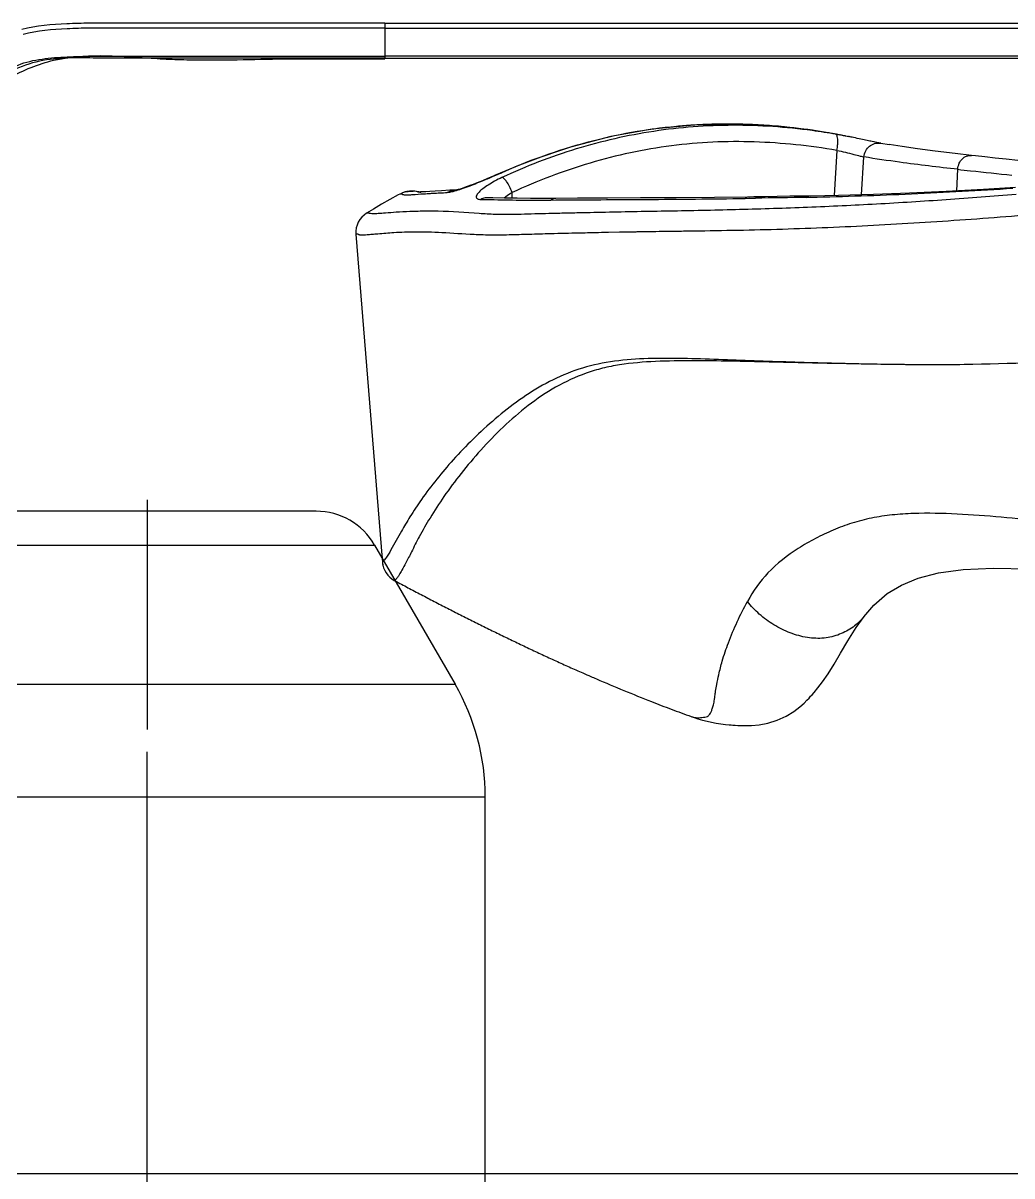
# Model space of a CAD drawing. Header units: millimetres. Extents: x -73584 to -37571, y -61249 to -50748.
# Drawn here: x -53664.8 to -53620.9, y -56912.4 to -56861.3 of the extents above; entities that cross this region are included whole.
import ezdxf

# ---------------------------------------------------------------- set-up
doc = ezdxf.new("R2010")
doc.units = ezdxf.units.MM
doc.header["$LTSCALE"] = 200
doc.linetypes.add('DOT_CENTER', pattern=[14, 12, -1, 0, -1])
for name, color, linetype in [('1', 7, 'Continuous'), ('DIM', 3, 'Continuous'), ('LAY0001_1', 7, 'Continuous')]:
    doc.layers.add(name, color=color, linetype=linetype)

# ---------------------------------------------------------------- blocks, each defined once
blk = doc.blocks.new('12586')
at = {"color": 7, "linetype": 'Continuous'}
for p, q in [((-40236.1, -54898.155), (-40236.1, -54899.712)), ((-40236.1, -54898.155), (-40202.614, -54898.155)), ((-40236.1, -54898.376), (-40202.614, -54898.375)), ((-40237.356, -54899.625), (-40236.1, -54899.625)), ((-40237.356, -54899.626), (-40236.1, -54899.626)), ((-40202.614, -54899.625), (-40236.1, -54899.625)), ((-40236.1, -54899.712), (-40202.614, -54899.708))]:
    blk.add_line(p, q, dxfattribs=at)
for points, knots in [([(-40236.1, -54898.156), (-40237.443, -54898.156), (-40240.13, -54898.157), (-40243.49, -54898.155), (-40246.176, -54898.16), (-40247.855, -54898.151), (-40249.2, -54898.159), (-40250.542, -54898.185), (-40251.554, -54898.28), (-40252.204, -54898.443)], [0, 0, 0, 0, 0.250029, 0.500048, 0.625089, 0.749955, 0.812497, 0.875288, 1, 1, 1, 1]), ([(-40236.1, -54898.376), (-40237.443, -54898.376), (-40240.13, -54898.377), (-40243.489, -54898.374), (-40246.176, -54898.379), (-40247.854, -54898.37), (-40249.195, -54898.378), (-40250.518, -54898.406), (-40251.514, -54898.498), (-40252.149, -54898.658)], [0, 0, 0, 0, 0.250891, 0.501775, 0.627241, 0.752539, 0.815114, 0.877624, 1, 1, 1, 1]), ([(-40236.1, -54899.712), (-40236.951, -54899.711), (-40238.654, -54899.706), (-40241.209, -54899.704), (-40243.764, -54899.707), (-40246.321, -54899.7), (-40248.866, -54899.726), (-40251.029, -54899.656), (-40252.663, -54900.222), (-40253.745, -54900.937), (-40254.592, -54901.908), (-40255.093, -54902.598), (-40255.356, -54902.935)], [0, 0, 0, 0, 0.124879, 0.249769, 0.37466, 0.49955, 0.624428, 0.749305, 0.812272, 0.874888, 0.93725, 1, 1, 1, 1]), ([(-40254.666, -54901.949), (-40254.421, -54901.658), (-40253.947, -54901.088), (-40253.12, -54900.345), (-40252.119, -54899.875), (-40251.025, -54899.694), (-40249.904, -54899.633), (-40248.767, -54899.626), (-40247.627, -54899.623), (-40246.105, -54899.627), (-40244.203, -54899.625), (-40241.921, -54899.625), (-40239.638, -54899.626), (-40238.116, -54899.626), (-40237.356, -54899.626)], [0, 0, 0, 0, 0.062968, 0.12315, 0.182735, 0.243492, 0.305968, 0.368988, 0.432009, 0.495142, 0.621361, 0.747569, 0.873787, 1, 1, 1, 1]), ([(-40252.743, -54900.584), (-40252.135, -54900.239), (-40250.823, -54899.695), (-40248.705, -54899.547), (-40246.956, -54899.682), (-40245.545, -54899.767), (-40244.14, -54899.799), (-40242.392, -54899.778), (-40240.296, -54899.733), (-40238.199, -54899.735), (-40236.8, -54899.741), (-40236.1, -54899.741)], [0, 0, 0, 0, 0.124871, 0.248647, 0.374984, 0.438198, 0.500961, 0.625697, 0.750209, 0.875052, 1, 1, 1, 1])]:
    blk.add_open_spline(points, degree=3, knots=knots, dxfattribs=at)
at = {"layer": 'LAY0001_1', "color": 7, "linetype": 'Continuous'}
for p, q in [((-40217.142, -54902.913), (-40217.14, -54902.913)), ((-40215.844, -54903.135), (-40216.093, -54903.09)), ((-40215.899, -54903.123), (-40215.927, -54903.118)), ((-40215.861, -54903.131), (-40215.909, -54903.121)), ((-40215.758, -54903.151), (-40215.848, -54903.134)), ((-40216.048, -54903.802), (-40216.173, -54905.805)), ((-40214.105, -54903.489), (-40213.727, -54903.55)), ((-40210.807, -54903.942), (-40211.688, -54903.833)), ((-40210.079, -54904.028), (-40210.807, -54903.942)), ((-40214.956, -54905.771), (-40214.852, -54904.095)), ((-40209.904, -54904.048), (-40210.08, -54904.027)), ((-40231.229, -54904.921), (-40231.407, -54904.998)), ((-40231.055, -54904.845), (-40231.234, -54904.924)), ((-40230.98, -54904.811), (-40231.059, -54904.847)), ((-40230.98, -54904.811), (-40231.055, -54904.845)), ((-40230.98, -54904.811), (-40230.946, -54904.809)), ((-40230.946, -54904.809), (-40230.975, -54904.821)), ((-40210.73, -54905.598), (-40210.692, -54904.645)), ((-40235.431, -54905.742), (-40235.506, -54905.783)), ((-40235.431, -54905.742), (-40235.43, -54905.742)), ((-40235.313, -54905.688), (-40235.429, -54905.741)), ((-40235.426, -54905.74), (-40235.425, -54905.739)), ((-40235.197, -54905.651), (-40235.316, -54905.689)), ((-40235.196, -54905.651), (-40235.23, -54905.662)), ((-40235.127, -54905.637), (-40235.196, -54905.651)), ((-40235.119, -54905.635), (-40235.121, -54905.636)), ((-40235.109, -54905.633), (-40235.119, -54905.635)), ((-40235.094, -54905.631), (-40235.109, -54905.633)), ((-40235.078, -54905.629), (-40235.095, -54905.631)), ((-40235.061, -54905.626), (-40235.079, -54905.629)), ((-40235.044, -54905.624), (-40235.061, -54905.626)), ((-40235.028, -54905.623), (-40235.045, -54905.624)), ((-40235.012, -54905.621), (-40235.029, -54905.623)), ((-40234.996, -54905.62), (-40235.013, -54905.621)), ((-40234.982, -54905.619), (-40234.997, -54905.62)), ((-40234.97, -54905.618), (-40234.983, -54905.619)), ((-40234.96, -54905.618), (-40234.971, -54905.618)), ((-40234.786, -54905.615), (-40234.969, -54905.617)), ((-40234.964, -54905.618), (-40234.961, -54905.618)), ((-40234.963, -54905.618), (-40234.95, -54905.617)), ((-40234.948, -54905.617), (-40234.961, -54905.618)), ((-40234.948, -54905.617), (-40234.953, -54905.618)), ((-40234.769, -54905.617), (-40234.777, -54905.617)), ((-40234.582, -54905.653), (-40234.769, -54905.617)), ((-40234.767, -54905.759), (-40234.494, -54905.739)), ((-40234.764, -54905.758), (-40234.492, -54905.739)), ((-40234.496, -54905.687), (-40234.582, -54905.653)), ((-40232.94, -54905.566), (-40232.95, -54905.567)), ((-40232.901, -54905.557), (-40232.94, -54905.566)), ((-40232.918, -54905.566), (-40232.92, -54905.566)), ((-40232.842, -54905.542), (-40232.902, -54905.557)), ((-40231.588, -54905.905), (-40231.59, -54905.905)), ((-40231.584, -54905.905), (-40231.588, -54905.905)), ((-40230.448, -54905.925), (-40230.457, -54905.676)), ((-40230.448, -54905.925), (-40230.457, -54905.676)), ((-40228.746, -54906.008), (-40228.522, -54906.006)), ((-40220.114, -54905.936), (-40219.664, -54905.926)), ((-40220.112, -54905.934), (-40219.931, -54905.931)), ((-40219.931, -54905.931), (-40219.663, -54905.926)), ((-40217.377, -54905.888), (-40217.201, -54905.883)), ((-40217.377, -54905.888), (-40217.202, -54905.883)), ((-40237.39, -54907.526), (-40236.22, -54921.946)), ((-40228.587, -54907.503), (-40228.645, -54907.504)), ((-40228.587, -54907.505), (-40228.644, -54907.507)), ((-40225.695, -54907.439), (-40226.183, -54907.449)), ((-40224.735, -54907.423), (-40224.806, -54907.424)), ((-40224.734, -54907.423), (-40224.806, -54907.424)), ((-40224.399, -54907.417), (-40224.735, -54907.423)), ((-40224.237, -54907.415), (-40224.399, -54907.417)), ((-40224.234, -54907.416), (-40224.397, -54907.418)), ((-40236.237, -54921.731), (-40236.208, -54922.089)), ((-40236.226, -54921.862), (-40236.213, -54922.034)), ((-40236.208, -54922.089), (-40236.208, -54922.09)), ((-40236.208, -54922.089), (-40236.208, -54922.089)), ((-40236.208, -54922.089), (-40236.208, -54922.09)), ((-40236.208, -54922.09), (-40236.208, -54922.09)), ((-40214.845, -54924.49), (-40214.858, -54924.507)), ((-40222.514, -54928.932), (-40222.386, -54928.976))]:
    blk.add_line(p, q, dxfattribs=at)
for points in [[(-40217.142, -54902.913), (-40218.647, -54902.736), (-40220.517, -54902.639), (-40222.385, -54902.68), (-40224.241, -54902.865), (-40226.074, -54903.192), (-40227.874, -54903.657), (-40229.632, -54904.255), (-40230.98, -54904.811)], [(-40215.726, -54903.157), (-40215.798, -54903.143), (-40215.862, -54903.131)], [(-40214.715, -54903.362), (-40214.78, -54903.348), (-40214.848, -54903.334), (-40214.918, -54903.319), (-40214.992, -54903.303), (-40215.069, -54903.287), (-40215.147, -54903.271), (-40215.229, -54903.254), (-40215.313, -54903.238), (-40215.398, -54903.22), (-40215.486, -54903.203), (-40215.575, -54903.186), (-40215.666, -54903.168), (-40215.758, -54903.151)], [(-40215.54, -54903.192), (-40215.54, -54903.192), (-40215.539, -54903.191), (-40215.54, -54903.19), (-40215.539, -54903.19), (-40215.54, -54903.189), (-40215.539, -54903.188), (-40215.539, -54903.188), (-40215.539, -54903.187), (-40215.539, -54903.186), (-40215.539, -54903.186), (-40215.539, -54903.185), (-40215.539, -54903.185), (-40215.539, -54903.184)], [(-40214.391, -54903.431), (-40214.486, -54903.411), (-40214.538, -54903.4), (-40214.594, -54903.388), (-40214.715, -54903.362)], [(-40214.105, -54903.489), (-40214.107, -54903.489), (-40214.116, -54903.487), (-40214.127, -54903.485), (-40214.143, -54903.482), (-40214.163, -54903.479), (-40214.186, -54903.474), (-40214.212, -54903.469), (-40214.241, -54903.463), (-40214.274, -54903.456), (-40214.31, -54903.448), (-40214.349, -54903.44), (-40214.391, -54903.431)], [(-40211.688, -54903.833), (-40212.477, -54903.729), (-40213.16, -54903.634), (-40213.727, -54903.55)], [(-40207.728, -54904.285), (-40208.023, -54904.253), (-40208.548, -54904.197), (-40209.035, -54904.145), (-40209.487, -54904.095), (-40209.904, -54904.048)], [(-40231.4, -54904.995), (-40231.576, -54905.07), (-40231.739, -54905.138), (-40231.896, -54905.202), (-40232.047, -54905.262), (-40232.191, -54905.318), (-40232.327, -54905.37), (-40232.455, -54905.416), (-40232.571, -54905.457), (-40232.676, -54905.492), (-40232.767, -54905.52), (-40232.844, -54905.542)], [(-40231.567, -54905.066), (-40231.73, -54905.134), (-40231.886, -54905.198), (-40232.037, -54905.258), (-40232.181, -54905.315), (-40232.319, -54905.367), (-40232.447, -54905.414), (-40232.565, -54905.455), (-40232.672, -54905.49), (-40232.764, -54905.52), (-40232.842, -54905.542)], [(-40208.128, -54905.447), (-40209.548, -54905.535), (-40211.207, -54905.623), (-40212.832, -54905.696), (-40214.422, -54905.755), (-40215.976, -54905.801), (-40217.204, -54905.829)], [(-40235.506, -54905.783), (-40235.878, -54905.988), (-40236.246, -54906.196), (-40236.609, -54906.409), (-40236.912, -54906.591)], [(-40235.116, -54905.635), (-40235.087, -54905.63), (-40235.069, -54905.628), (-40235.104, -54905.633), (-40235.197, -54905.651)], [(-40234.587, -54905.653), (-40234.598, -54905.649), (-40234.786, -54905.615)], [(-40232.95, -54905.567), (-40233.226, -54905.576), (-40233.584, -54905.592), (-40233.874, -54905.609), (-40234.107, -54905.625), (-40234.287, -54905.637), (-40234.424, -54905.646), (-40234.525, -54905.651), (-40234.594, -54905.653), (-40234.637, -54905.653), (-40234.652, -54905.653)], [(-40228.516, -54905.933), (-40228.994, -54905.937), (-40229.638, -54905.935), (-40230.24, -54905.929), (-40230.8, -54905.919), (-40231.313, -54905.909), (-40231.584, -54905.905)], [(-40219.934, -54905.874), (-40221.484, -54905.89), (-40223.187, -54905.903), (-40224.769, -54905.912), (-40226.227, -54905.918), (-40227.556, -54905.924), (-40228.517, -54905.933)], [(-40217.203, -54905.829), (-40217.549, -54905.834), (-40218.135, -54905.843), (-40218.695, -54905.852), (-40219.23, -54905.861), (-40219.74, -54905.87), (-40219.936, -54905.874)], [(-40236.208, -54922.089), (-40236.206, -54922.114), (-40236.203, -54922.14), (-40236.199, -54922.164), (-40236.195, -54922.186), (-40236.192, -54922.206), (-40236.188, -54922.223), (-40236.185, -54922.236), (-40236.183, -54922.245), (-40236.183, -54922.247)], [(-40214.858, -54924.507), (-40214.413, -54923.989), (-40213.825, -54923.478), (-40213.191, -54923.099), (-40212.449, -54922.796), (-40211.541, -54922.552), (-40210.448, -54922.404), (-40209.121, -54922.351), (-40207.531, -54922.38), (-40205.693, -54922.475), (-40203.559, -54922.625), (-40201.084, -54922.824)], [(-40214.413, -54923.989), (-40213.825, -54923.478), (-40213.191, -54923.099), (-40212.449, -54922.796), (-40211.54, -54922.552), (-40210.446, -54922.404), (-40209.12, -54922.351), (-40207.53, -54922.38), (-40205.692, -54922.475), (-40203.558, -54922.625), (-40201.083, -54922.824)], [(-40222.005, -54929.089), (-40221.807, -54929.139), (-40221.611, -54929.182), (-40221.399, -54929.223), (-40221.192, -54929.255), (-40220.997, -54929.28), (-40220.834, -54929.296), (-40220.734, -54929.304), (-40220.664, -54929.309), (-40220.619, -54929.313), (-40220.56, -54929.318), (-40220.442, -54929.326), (-40220.282, -54929.333), (-40220.091, -54929.335), (-40219.842, -54929.327), (-40219.503, -54929.293), (-40219.117, -54929.22), (-40218.703, -54929.093), (-40218.307, -54928.914), (-40217.966, -54928.707), (-40217.691, -54928.497), (-40217.507, -54928.333), (-40217.378, -54928.205), (-40217.287, -54928.109), (-40217.215, -54928.031), (-40217.153, -54927.961), (-40217.062, -54927.859), (-40216.894, -54927.659), (-40216.683, -54927.388), (-40216.437, -54927.035), (-40216.17, -54926.612), (-40215.885, -54926.121), (-40215.564, -54925.565), (-40215.201, -54924.985), (-40214.845, -54924.49)], [(-40222.384, -54928.976), (-40222.215, -54929.03), (-40222.005, -54929.089)]]:
    blk.add_lwpolyline(points, dxfattribs=at)
for centre, radius, start, end in [((-40220.907, -54926.854), 24.217, 93.6408, 95.3493), ((-40220.895, -54927.045), 24.409, 91.9716, 93.6408), ((-40220.888, -54927.275), 24.638, 89.4118, 91.9701), ((-40220.893, -54927.746), 25.109, 87.5, 89.4101), ((-40220.922, -54928.396), 25.76, 85.2674, 87.4985), ((-40221.001, -54929.307), 26.675, 81.6769, 85.2595), ((-40220.812, -54929.966), 27.287, 80.04, 82.2751), ((-40219.772, -54922.865), 20.118, 78.9275, 79.2249), ((-40221.549, -54934), 31.388, 79.309, 79.5286), ((-40215.778, -54904.167), 1.011, 84.9259, 88.092), ((-40223.139, -54934.196), 31.929, 75.9366, 76.2287), ((-40219.038, -54903.306), 3.031, 350.5772, 353.1244), ((-40234.955, -54906.622), 1, 84.1594, 111.0021), ((-40232.886, -54906.493), 0.928, 106.5076, 118.8096), ((-40201.684, -55962.408), 1056.635, 90.851111, 90.974951), ((-40236.393, -54907.446), 1, 121.2312, 184.6252), ((-40235.211, -54922.01), 1, 184.6676, 241.9076)]:
    blk.add_arc(centre, radius, start, end, dxfattribs=at)
for points, knots in [([(-40223.165, -54902.742), (-40224.504, -54902.868), (-40227.168, -54903.347), (-40229.715, -54904.26), (-40230.946, -54904.809)], [0, 0, 0, 0, 0.499519, 1, 1, 1, 1]), ([(-40217.144, -54902.926), (-40218.308, -54902.769), (-40220.66, -54902.606), (-40224.186, -54902.872), (-40227.638, -54903.661), (-40229.841, -54904.512), (-40230.91, -54905.007)], [0, 0, 0, 0, 0.249774, 0.499467, 0.749463, 1, 1, 1, 1]), ([(-40216.245, -54903.058), (-40216.312, -54903.046), (-40216.61, -54902.994), (-40216.908, -54902.947), (-40217.14, -54902.913)], [0, 0, 0, 0, 0.22473, 1, 1, 1, 1]), ([(-40216.048, -54903.802), (-40217.259, -54903.6), (-40219.71, -54903.336), (-40223.408, -54903.496), (-40227.029, -54904.281), (-40229.338, -54905.16), (-40230.457, -54905.676)], [0, 0, 0, 0, 0.249773, 0.499465, 0.749442, 1, 1, 1, 1]), ([(-40216.011, -54903.102), (-40216.029, -54903.098), (-40216.107, -54903.083), (-40216.185, -54903.069), (-40216.245, -54903.058)], [0, 0, 0, 0, 0.233731, 1, 1, 1, 1]), ([(-40216.064, -54903.109), (-40216.066, -54903.106), (-40216.074, -54903.098), (-40216.084, -54903.091), (-40216.093, -54903.09)], [0, 0, 0, 0, 0.28679, 1, 1, 1, 1]), ([(-40216.029, -54903.669), (-40216.021, -54903.606), (-40216.011, -54903.487), (-40216.01, -54903.323), (-40216.024, -54903.198), (-40216.047, -54903.129), (-40216.064, -54903.109)], [0, 0, 0, 0, 0.333291, 0.632332, 0.859427, 1, 1, 1, 1]), ([(-40215.688, -54903.16), (-40215.676, -54903.161), (-40215.625, -54903.166), (-40215.575, -54903.176), (-40215.539, -54903.184)], [0, 0, 0, 0, 0.255724, 1, 1, 1, 1]), ([(-40214.851, -54904.095), (-40214.845, -54904), (-40214.793, -54903.819), (-40214.618, -54903.61), (-40214.379, -54903.485), (-40214.196, -54903.474), (-40214.105, -54903.489)], [0, 0, 0, 0, 0.265616, 0.506825, 0.741777, 1, 1, 1, 1]), ([(-40216.048, -54903.802), (-40215.798, -54903.856), (-40215.453, -54903.94), (-40215.055, -54904.043), (-40214.906, -54904.083), (-40214.852, -54904.095)], [0, 0, 0, 0, 0.623221, 0.864771, 1, 1, 1, 1]), ([(-40210.692, -54904.645), (-40211.552, -54904.549), (-40212.941, -54904.382), (-40214.325, -54904.182), (-40214.851, -54904.095)], [0, 0, 0, 0, 0.618746, 1, 1, 1, 1]), ([(-40210.692, -54904.645), (-40210.684, -54904.553), (-40210.64, -54904.382), (-40210.5, -54904.176), (-40210.308, -54904.042), (-40210.155, -54904.019), (-40210.08, -54904.028)], [0, 0, 0, 0, 0.287259, 0.538075, 0.764663, 1, 1, 1, 1]), ([(-40230.91, -54905.007), (-40231.019, -54905.06), (-40231.225, -54905.166), (-40231.508, -54905.33), (-40231.741, -54905.489), (-40231.914, -54905.637), (-40232.022, -54905.76), (-40232.063, -54905.868), (-40232.031, -54905.931), (-40231.985, -54905.959), (-40231.92, -54905.976), (-40231.871, -54905.979), (-40231.843, -54905.979)], [0, 0, 0, 0, 0.210939, 0.404097, 0.569557, 0.70226, 0.798369, 0.859327, 0.884435, 0.913568, 0.951318, 1, 1, 1, 1]), ([(-40230.975, -54904.821), (-40231.023, -54904.843), (-40231.22, -54904.93), (-40231.417, -54905.015), (-40231.566, -54905.078)], [0, 0, 0, 0, 0.247053, 1, 1, 1, 1]), ([(-40230.457, -54905.676), (-40230.49, -54905.582), (-40230.561, -54905.415), (-40230.68, -54905.208), (-40230.789, -54905.072), (-40230.871, -54905.012), (-40230.91, -54905.007)], [0, 0, 0, 0, 0.360688, 0.65731, 0.859328, 1, 1, 1, 1]), ([(-40210.692, -54904.645), (-40210.503, -54904.666), (-40209.701, -54904.754), (-40208.899, -54904.838), (-40208.286, -54904.9)], [0, 0, 0, 0, 0.235736, 1, 1, 1, 1]), ([(-40232.414, -54905.418), (-40232.537, -54905.464), (-40232.762, -54905.544), (-40232.99, -54905.613), (-40233.093, -54905.639)], [0, 0, 0, 0, 0.553059, 1, 1, 1, 1]), ([(-40231.566, -54905.078), (-40231.638, -54905.108), (-40231.92, -54905.226), (-40232.203, -54905.339), (-40232.414, -54905.418)], [0, 0, 0, 0, 0.26004, 1, 1, 1, 1]), ([(-40217.202, -54905.883), (-40215.715, -54905.847), (-40212.729, -54905.75), (-40209.747, -54905.581), (-40208.25, -54905.483)], [0, 0, 0, 0, 0.497775, 1, 1, 1, 1]), ([(-40235.425, -54905.739), (-40235.416, -54905.736), (-40235.399, -54905.733), (-40235.376, -54905.734), (-40235.361, -54905.734), (-40235.343, -54905.727), (-40235.339, -54905.74), (-40235.328, -54905.753), (-40235.296, -54905.766), (-40235.236, -54905.776), (-40235.132, -54905.78), (-40235.047, -54905.776), (-40234.995, -54905.774)], [0, 0, 0, 0, 0.070169, 0.109993, 0.151826, 0.187072, 0.204108, 0.235881, 0.300063, 0.426653, 0.649009, 1, 1, 1, 1]), ([(-40234.995, -54905.774), (-40234.979, -54905.773), (-40234.902, -54905.769), (-40234.826, -54905.763), (-40234.767, -54905.759)], [0, 0, 0, 0, 0.219751, 1, 1, 1, 1]), ([(-40234.494, -54905.739), (-40234.468, -54905.738), (-40234.359, -54905.73), (-40234.25, -54905.722), (-40234.166, -54905.717)], [0, 0, 0, 0, 0.231824, 1, 1, 1, 1]), ([(-40234.166, -54905.717), (-40234.104, -54905.713), (-40233.826, -54905.696), (-40233.547, -54905.684), (-40233.331, -54905.678)], [0, 0, 0, 0, 0.22359, 1, 1, 1, 1]), ([(-40233.235, -54905.669), (-40233.244, -54905.67), (-40233.277, -54905.675), (-40233.31, -54905.679), (-40233.333, -54905.679)], [0, 0, 0, 0, 0.283223, 1, 1, 1, 1]), ([(-40233.093, -54905.639), (-40233.106, -54905.642), (-40233.153, -54905.653), (-40233.2, -54905.663), (-40233.235, -54905.669)], [0, 0, 0, 0, 0.273991, 1, 1, 1, 1]), ([(-40232.92, -54905.566), (-40232.94, -54905.566), (-40233.018, -54905.571), (-40233.095, -54905.586), (-40233.15, -54905.603)], [0, 0, 0, 0, 0.25757, 1, 1, 1, 1]), ([(-40231.588, -54905.905), (-40231.612, -54905.905), (-40231.701, -54905.911), (-40231.788, -54905.944), (-40231.843, -54905.979)], [0, 0, 0, 0, 0.266256, 1, 1, 1, 1]), ([(-40231.843, -54905.979), (-40231.808, -54905.98), (-40231.665, -54905.983), (-40231.522, -54905.986), (-40231.413, -54905.988)], [0, 0, 0, 0, 0.243469, 1, 1, 1, 1]), ([(-40231.413, -54905.988), (-40230.982, -54905.996), (-40230.093, -54906.015), (-40229.204, -54906.013), (-40228.746, -54906.008)], [0, 0, 0, 0, 0.485412, 1, 1, 1, 1]), ([(-40208.103, -54905.759), (-40209.135, -54905.845), (-40211.197, -54906.005), (-40214.281, -54906.198), (-40217.336, -54906.342), (-40220.343, -54906.44), (-40222.805, -54906.492), (-40224.73, -54906.523), (-40226.131, -54906.55), (-40227.275, -54906.576), (-40228.168, -54906.596), (-40228.816, -54906.608), (-40229.445, -54906.625), (-40230.054, -54906.646), (-40230.64, -54906.658), (-40231.023, -54906.653), (-40231.21, -54906.647)], [0, 0, 0, 0, 0.134406, 0.26817, 0.400726, 0.531161, 0.658283, 0.720211, 0.7809, 0.839945, 0.868656, 0.896709, 0.924005, 0.950375, 0.975717, 1, 1, 1, 1]), ([(-40230.457, -54905.676), (-40230.488, -54905.696), (-40230.606, -54905.773), (-40230.721, -54905.855), (-40230.803, -54905.919)], [0, 0, 0, 0, 0.260349, 1, 1, 1, 1]), ([(-40228.517, -54905.933), (-40228.536, -54905.933), (-40228.617, -54905.94), (-40228.696, -54905.973), (-40228.746, -54906.008)], [0, 0, 0, 0, 0.240849, 1, 1, 1, 1]), ([(-40228.522, -54906.006), (-40227.188, -54905.994), (-40224.386, -54905.986), (-40221.583, -54905.959), (-40220.114, -54905.936)], [0, 0, 0, 0, 0.47583, 1, 1, 1, 1]), ([(-40219.936, -54905.874), (-40219.952, -54905.874), (-40220.016, -54905.88), (-40220.077, -54905.909), (-40220.117, -54905.937)], [0, 0, 0, 0, 0.244378, 1, 1, 1, 1]), ([(-40217.203, -54905.829), (-40217.219, -54905.829), (-40217.281, -54905.835), (-40217.341, -54905.862), (-40217.38, -54905.889)], [0, 0, 0, 0, 0.244386, 1, 1, 1, 1]), ([(-40234.256, -54906.505), (-40234.503, -54906.507), (-40234.953, -54906.515), (-40235.558, -54906.547), (-40236.027, -54906.584), (-40236.364, -54906.61), (-40236.586, -54906.621), (-40236.709, -54906.617), (-40236.767, -54906.606), (-40236.79, -54906.598), (-40236.804, -54906.591), (-40236.821, -54906.582), (-40236.845, -54906.591), (-40236.871, -54906.589), (-40236.893, -54906.589), (-40236.906, -54906.588), (-40236.912, -54906.59)], [0, 0, 0, 0, 0.278058, 0.506585, 0.682776, 0.807522, 0.887794, 0.932602, 0.945492, 0.954063, 0.959698, 0.963506, 0.975535, 0.985407, 0.993579, 1, 1, 1, 1]), ([(-40233.737, -54906.508), (-40233.782, -54906.507), (-40233.955, -54906.504), (-40234.128, -54906.504), (-40234.256, -54906.505)], [0, 0, 0, 0, 0.259032, 1, 1, 1, 1]), ([(-40231.21, -54906.647), (-40231.445, -54906.639), (-40232.287, -54906.593), (-40233.129, -54906.52), (-40233.737, -54906.508)], [0, 0, 0, 0, 0.278586, 1, 1, 1, 1]), ([(-40206.512, -54906.586), (-40207.875, -54906.701), (-40210.597, -54906.916), (-40214.665, -54907.169), (-40218.681, -54907.331), (-40221.338, -54907.376), (-40222.65, -54907.394)], [0, 0, 0, 0, 0.254024, 0.506774, 0.756511, 1, 1, 1, 1]), ([(-40228.645, -54907.504), (-40228.959, -54907.512), (-40229.573, -54907.529), (-40230.472, -54907.558), (-40231.325, -54907.573), (-40232.355, -54907.542), (-40233.305, -54907.471), (-40234.175, -54907.428), (-40234.887, -54907.425), (-40235.627, -54907.452), (-40236.267, -54907.502), (-40236.658, -54907.538), (-40236.864, -54907.556), (-40237.019, -54907.566), (-40237.128, -54907.569), (-40237.202, -54907.565), (-40237.248, -54907.554), (-40237.274, -54907.54), (-40237.288, -54907.528), (-40237.3, -54907.522), (-40237.315, -54907.522), (-40237.336, -54907.522), (-40237.359, -54907.52), (-40237.378, -54907.524), (-40237.386, -54907.524), (-40237.39, -54907.526)], [0, 0, 0, 0, 0.107467, 0.210327, 0.307881, 0.399574, 0.562871, 0.633876, 0.697999, 0.806339, 0.887488, 0.917595, 0.94095, 0.958302, 0.970505, 0.978532, 0.983476, 0.986511, 0.988464, 0.989829, 0.991073, 0.993391, 0.997212, 0.998686, 1, 1, 1, 1]), ([(-40226.9, -54907.464), (-40227.043, -54907.467), (-40227.605, -54907.48), (-40228.168, -54907.492), (-40228.587, -54907.503)], [0, 0, 0, 0, 0.254024, 1, 1, 1, 1]), ([(-40226.183, -54907.449), (-40226.243, -54907.45), (-40226.482, -54907.455), (-40226.721, -54907.46), (-40226.9, -54907.464)], [0, 0, 0, 0, 0.251295, 1, 1, 1, 1]), ([(-40224.806, -54907.424), (-40224.88, -54907.425), (-40225.177, -54907.43), (-40225.473, -54907.435), (-40225.695, -54907.439)], [0, 0, 0, 0, 0.251205, 1, 1, 1, 1]), ([(-40222.65, -54907.394), (-40222.783, -54907.396), (-40223.312, -54907.403), (-40223.841, -54907.409), (-40224.237, -54907.415)], [0, 0, 0, 0, 0.251731, 1, 1, 1, 1]), ([(-40210.399, -54913.312), (-40211.487, -54913.327), (-40213.655, -54913.315), (-40216.36, -54913.257), (-40218.51, -54913.19), (-40220.111, -54913.133), (-40221.696, -54913.072), (-40223.259, -54913.027), (-40224.789, -54913.04), (-40226.271, -54913.181), (-40227.675, -54913.535), (-40228.965, -54914.114), (-40230.136, -54914.859), (-40231.207, -54915.702), (-40232.184, -54916.598), (-40233.308, -54917.766), (-40234.241, -54918.926), (-40234.963, -54920.015), (-40235.408, -54920.766), (-40235.74, -54921.387), (-40235.989, -54921.81), (-40236.102, -54921.967), (-40236.147, -54922.022), (-40236.182, -54922.055), (-40236.201, -54922.077), (-40236.208, -54922.086), (-40236.208, -54922.089)], [0, 0, 0, 0, 0.110139, 0.21951, 0.27389, 0.327974, 0.38162, 0.434543, 0.486308, 0.536435, 0.584861, 0.632191, 0.678963, 0.725078, 0.770011, 0.81305, 0.889178, 0.920231, 0.945349, 0.977428, 0.991617, 0.994973, 0.996961, 0.998895, 0.999728, 1, 1, 1, 1]), ([(-40210.399, -54913.312), (-40211.561, -54913.33), (-40213.301, -54913.32), (-40215.616, -54913.274), (-40217.341, -54913.239), (-40219.056, -54913.198), (-40220.758, -54913.159), (-40222.437, -54913.137), (-40224.08, -54913.154), (-40225.419, -54913.26), (-40226.444, -54913.463), (-40227.41, -54913.754), (-40228.54, -54914.279), (-40229.763, -54915.106), (-40230.859, -54916.06), (-40231.842, -54917.08), (-40232.715, -54918.116), (-40233.465, -54919.125), (-40234.077, -54920.065), (-40234.548, -54920.891), (-40234.893, -54921.563), (-40235.142, -54922.063), (-40235.321, -54922.401), (-40235.446, -54922.614), (-40235.529, -54922.74), (-40235.589, -54922.818), (-40235.637, -54922.859), (-40235.666, -54922.884), (-40235.678, -54922.892), (-40235.682, -54922.892)], [0, 0, 0, 0, 0.11759, 0.176068, 0.234284, 0.292219, 0.349736, 0.40653, 0.46216, 0.516014, 0.54214, 0.567763, 0.617956, 0.667561, 0.716695, 0.764743, 0.810788, 0.853677, 0.891932, 0.924283, 0.949828, 0.968393, 0.980792, 0.988602, 0.993336, 0.996067, 0.998584, 0.999593, 1, 1, 1, 1]), ([(-40195.58, -54912.827), (-40197.166, -54912.849), (-40200.079, -54912.924), (-40205.017, -54913.126), (-40208.371, -54913.284), (-40210.399, -54913.312)], [0, 0, 0, 0, 0.320852, 0.589529, 1, 1, 1, 1]), ([(-40190.757, -54922.147), (-40192.103, -54922.019), (-40194.79, -54921.75), (-40198.81, -54921.295), (-40202.804, -54920.77), (-40206.119, -54920.349), (-40208.755, -54920.075), (-40210.71, -54919.93), (-40212.326, -54919.892), (-40213.592, -54919.971), (-40214.506, -54920.109), (-40215.381, -54920.336), (-40216.215, -54920.643), (-40217.011, -54921.02), (-40218.015, -54921.604), (-40219.124, -54922.46), (-40219.769, -54923.363), (-40220.013, -54923.819)], [0, 0, 0, 0, 0.132106, 0.263782, 0.395182, 0.525639, 0.590183, 0.654115, 0.717108, 0.747913, 0.777957, 0.807264, 0.836051, 0.864601, 0.89325, 0.949454, 1, 1, 1, 1]), ([(-40235.682, -54922.892), (-40235.649, -54922.909), (-40235.519, -54922.979), (-40235.293, -54923.099), (-40234.906, -54923.304), (-40234.421, -54923.559), (-40233.838, -54923.862), (-40233.254, -54924.163), (-40232.669, -54924.461), (-40232.082, -54924.757), (-40231.493, -54925.049), (-40230.903, -54925.338), (-40230.311, -54925.624), (-40229.717, -54925.906), (-40229.121, -54926.185), (-40228.523, -54926.46), (-40227.924, -54926.732), (-40227.406, -54926.962), (-40227.004, -54927.137), (-40225.991, -54927.575), (-40224.948, -54928.005), (-40223.839, -54928.437), (-40223.251, -54928.661), (-40222.809, -54928.825), (-40222.514, -54928.932), (-40222.514, -54928.932)], [0, 0, 0, 0, 0.007648, 0.03, 0.05236, 0.097103, 0.141884, 0.186705, 0.231573, 0.276494, 0.321472, 0.366514, 0.411624, 0.456806, 0.502066, 0.547407, 0.592836, 0.638358, 0.664981, 0.68398, 0.867575, 0.900677, 0.933779, 0.999975, 1, 1, 1, 1]), ([(-40221.288, -54927.074), (-40221.243, -54926.872), (-40221.126, -54926.393), (-40220.856, -54925.607), (-40220.483, -54924.722), (-40220.181, -54924.118), (-40220.016, -54923.824)], [0, 0, 0, 0, 0.177719, 0.421941, 0.711361, 1, 1, 1, 1]), ([(-40214.858, -54924.507), (-40214.995, -54924.677), (-40215.325, -54924.986), (-40215.93, -54925.314), (-40216.628, -54925.484), (-40217.381, -54925.451), (-40218.136, -54925.238), (-40218.856, -54924.882), (-40219.499, -54924.412), (-40219.862, -54924.029), (-40220.016, -54923.824)], [0, 0, 0, 0, 0.110418, 0.224766, 0.343416, 0.468265, 0.600188, 0.736087, 0.871057, 1, 1, 1, 1]), ([(-40221.796, -54928.926), (-40221.776, -54928.917), (-40221.733, -54928.889), (-40221.678, -54928.82), (-40221.627, -54928.718), (-40221.574, -54928.578), (-40221.52, -54928.395), (-40221.481, -54928.204), (-40221.459, -54928.002), (-40221.431, -54927.779), (-40221.372, -54927.464), (-40221.321, -54927.219), (-40221.288, -54927.074)], [0, 0, 0, 0, 0.03414, 0.07629, 0.1341, 0.209716, 0.304655, 0.427755, 0.507991, 0.616742, 0.772415, 1, 1, 1, 1]), ([(-40222.514, -54928.931), (-40222.494, -54928.937), (-40222.419, -54928.958), (-40222.343, -54928.974), (-40222.287, -54928.979)], [0, 0, 0, 0, 0.276291, 1, 1, 1, 1]), ([(-40222.287, -54928.979), (-40222.247, -54928.983), (-40222.163, -54928.986), (-40222.038, -54928.974), (-40221.914, -54928.96), (-40221.832, -54928.943), (-40221.796, -54928.926)], [0, 0, 0, 0, 0.245412, 0.503846, 0.760437, 1, 1, 1, 1])]:
    blk.add_open_spline(points, degree=3, knots=knots, dxfattribs=at)
blk = doc.blocks.new('23-D1020-B_EXTRUSION-MAIN-BODY_BASESTAND-0_5m_Absen-PL__363', base_point=(418.75, -61.98))
at = {"color": 7, "linetype": 'Continuous'}
blk.add_line((434.257, -61.78), (873.608, -61.78), dxfattribs=at)
blk = doc.blocks.new('Top1', base_point=(668.75, -75.52))
blk.add_blockref('23-D1020-B_EXTRUSION-MAIN-BODY_BASESTAND-0_5m_Absen-PL__363', (418.75, -61.98))
blk = doc.blocks.new('*U238')
at = {"xscale": -1, "rotation": 359.9999999999976}
blk.add_blockref('Top1', (0, -53.713), dxfattribs=at)
at = {"layer": 'DIM', "color": 0}
blk.add_blockref('12586', (40121.647, 54909.248), dxfattribs=at)
blk = doc.blocks.new('*U239')
at = {"layer": 'DIM', "color": 0, "linetype": 'ByBlock', "lineweight": -2, "transparency": 16777216}
blk.add_blockref('*U238', (1000, 0), dxfattribs=at)
blk = doc.blocks.new('23-D0471-A_MALE-KINGPIN_STACKING_Absen__158', base_point=(-4.695, -638.657))
at = {"color": 140, "linetype": 'Continuous'}
for p, q in [((7.984, -623.657), (7.984, -593.657)), ((2.984, -622.317), (2.984, -594.996)), ((-3.195, -618.749), (-3.195, -598.564))]:
    blk.add_line(p, q, dxfattribs=at)
at = {"color": 7, "linetype": 'Continuous'}
for p, q in [((54.305, -593.657), (7.984, -593.657)), ((-3.195, -598.564), (2.984, -594.996)), ((-4.695, -601.162), (-4.695, -616.151))]:
    blk.add_line(p, q, dxfattribs=at)
for centre, radius, start, end in [((7.984, -603.657), 10, 90, 120), ((-1.695, -601.162), 3, 120, 180)]:
    blk.add_arc(centre, radius, start, end, dxfattribs=at)
at = {"layer": '1', "color": 1, "linetype": 'DOT_CENTER'}
for p, q in [((-5.195, -608.657), (4.984, -608.657)), ((56.305, -608.657), (5.984, -608.657))]:
    blk.add_line(p, q, dxfattribs=at)
blk = doc.blocks.new('PH_23_KOLOM-OUTRIGGER-0_8m_STACKING_Absen_2__163', base_point=(-4.695, -638.657))
blk.add_blockref('23-D0471-A_MALE-KINGPIN_STACKING_Absen__158', (-4.695, -638.657))
blk = doc.blocks.new('23-A0231-B_WELDING-ASSEMBLY_OUTRIGGER-0_8m_STACKING_Absen__173', base_point=(-4.695, -638.657))
blk.add_blockref('PH_23_KOLOM-OUTRIGGER-0_8m_STACKING_Absen_2__163', (-4.695, -638.657))
blk = doc.blocks.new('23-A0226-B_OUTRIGGER-0_8m_STACKING_Absen__188', base_point=(-4.695, -694.144))
blk.add_blockref('23-A0231-B_WELDING-ASSEMBLY_OUTRIGGER-0_8m_STACKING_Absen__173', (-4.695, -638.657))
blk = doc.blocks.new('*U241')
at = {"rotation": 270.0000000000176}
blk.add_blockref('23-A0226-B_OUTRIGGER-0_8m_STACKING_Absen__188', (-210.259, 404.75), dxfattribs=at)
blk = doc.blocks.new('*U242')
at = {"layer": 'DIM', "color": 0, "linetype": 'ByBlock', "lineweight": -2, "transparency": 16777216}
blk.add_blockref('*U241', (1000, 0), dxfattribs=at)

msp = doc.modelspace()

# ---------------------------------------------------------------- block references
at = {"layer": 'DIM', "color": 0}
msp.add_blockref('*U239', (-54534.278, -56872.358), dxfattribs=at)
at = {"layer": 'DIM', "color": 3}
msp.add_blockref('*U242', (-54534.506, -57287.681), dxfattribs=at)

doc.saveas('drawing.dxf')
